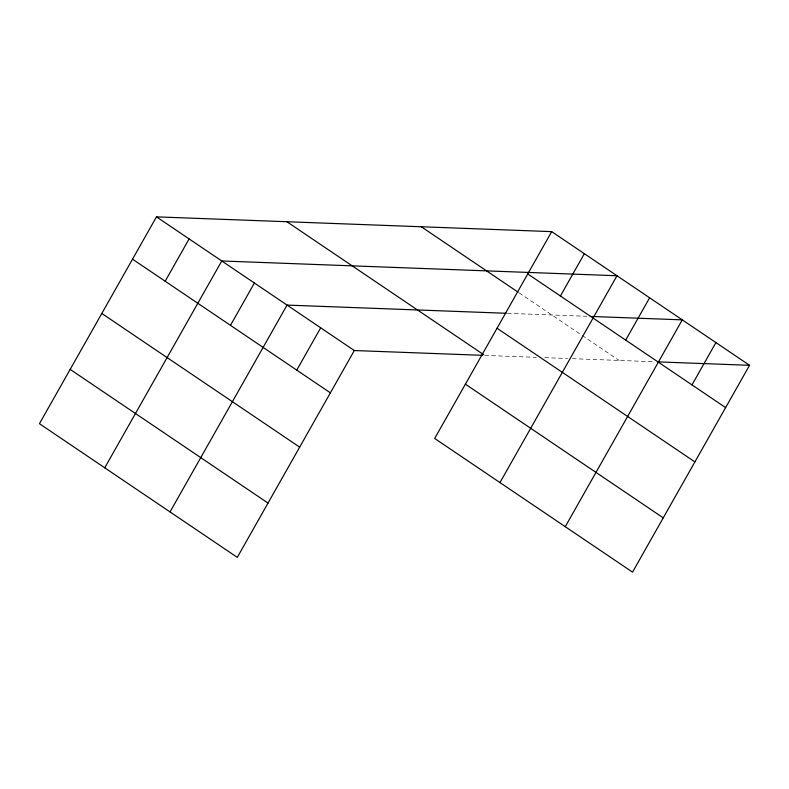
<?xml version="1.0" encoding="UTF-8"?>
<svg xmlns="http://www.w3.org/2000/svg" width="789" height="789" viewBox="0 0 789 789"><rect width="100%" height="100%" fill="white"/><g stroke="black" fill="none" stroke-linecap="round" stroke-linejoin="round"><path stroke-width="0.59" stroke-dasharray="3.94 2.96" d="M507.465 313.322L586.789 316.29M484.752 355.405L536.342 357.338M544.735 357.654L567.538 358.502M572.331 358.679L654.061 361.737M519.211 292.926L619.128 360.435"/><path stroke-width="1.18" d="M551.698 231.631L434.68 438.467L632.531 572.143L749.55 365.307L551.698 231.631L156.469 216.857L39.45 423.693L237.302 557.369L354.32 350.533L482.414 355.316M165.177 281.229L189.113 238.919M104.74 467.808L221.758 260.972L616.988 275.746L499.97 482.582M230.467 325.344L254.403 283.024M170.029 511.923L287.058 305.087L506.262 313.282M296.753 370.12L320.689 327.81M560.407 296.003L584.343 253.693M625.697 340.108L649.633 297.798M565.259 526.687L682.278 319.861L590.28 316.419M691.973 384.894L715.919 342.584M657.553 361.865L749.55 365.307M527.762 273.941L725.614 407.617M421.277 226.759L518.186 292.236M497.04 328.234L694.892 461.91M286.9 221.739L483.726 354.715M465.392 384.174L663.243 517.85M156.469 216.857L354.32 350.533M132.532 259.177L330.384 392.843M101.811 313.46L299.662 447.136M70.172 369.4L268.013 503.076"/></g></svg>
